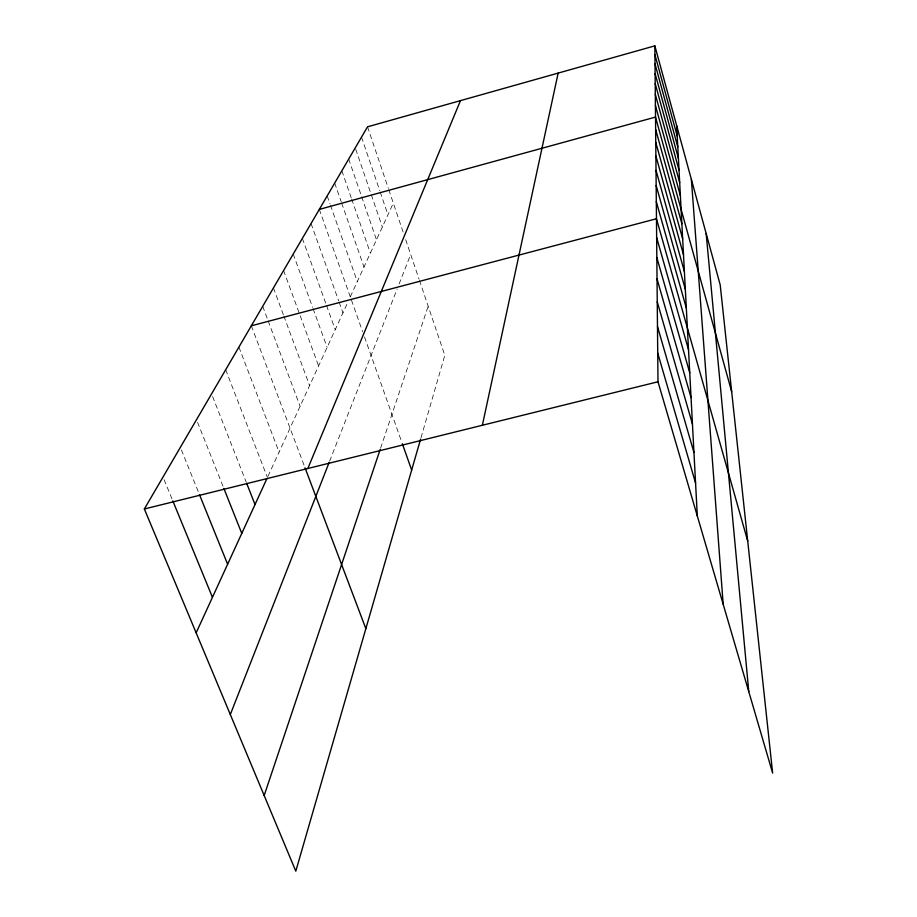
<?xml version="1.0" encoding="UTF-8"?>
<svg xmlns="http://www.w3.org/2000/svg" width="917" height="917" viewBox="0 0 917 917"><rect width="100%" height="100%" fill="white"/><g stroke="black" fill="none" stroke-linecap="round" stroke-linejoin="round"><path stroke-width="0.69" stroke-dasharray="4.58 3.44" d="M420.983 437.799L444.802 355.36L419.482 280.476M380.601 448.172L428.182 306.209M329.627 461.194L397.13 289.027M399.09 284.029L410.69 254.456M268.005 476.221L347.474 303.011M350.305 296.844L393.324 203.093M164.109 479.683L172.258 499.501M181.417 449.983L198.943 493.323M197.556 422.347L223.347 487.122M212.618 396.557L246.111 481.872M225.685 369.734L267.42 477.493M238.913 347.084L279.077 452.081M251.338 325.799L304.524 466.444M262.709 306.335L267.695 319.655M268.188 320.996L300.088 406.288M273.449 287.938L283.353 314.691M283.846 316.033L309.591 385.576M283.605 270.538L318.589 365.963M293.234 254.055L312.605 307.367M313.087 308.697L327.128 347.348M302.381 238.409L326.062 304.169M326.544 305.51L335.244 329.673M311.058 223.542L338.671 300.856M339.152 302.197L342.958 312.857M319.322 209.397L362.628 331.656M364.507 336.952L401.864 442.384M327.186 195.917L330.017 203.952M330.487 205.293L357.309 281.588M334.694 183.068L341.204 201.717M341.663 203.058L363.992 267.007M341.858 170.803L351.211 197.785M351.681 199.127L370.376 253.092M348.701 159.077L361.206 195.39M361.665 196.731L376.486 239.773M355.716 149.196L370.858 193.476M371.316 194.817L382.343 227.026M361.527 137.114L379.741 190.69M380.2 192.031L387.948 214.807M367.534 126.821L388.35 188.375M388.797 189.704L403.411 232.941M405.692 239.669L419.046 279.181"/><path stroke-width="1.38" d="M482.365 425.27L558.155 73.108M420.594 439.163L295.801 871.15L144.359 508.981L367.534 126.821L654.853 45.85L720.2 284.889L772.641 773.111L657.993 381.77L654.853 45.85M264.176 795.497L380.165 449.456M230.316 714.526L329.123 462.5M307.837 468.495L460.483 100.629M196.146 632.833L266.836 478.777M319.322 209.397L655.517 117.078L731.674 391.719M251.338 325.799L656.469 218.75L747.71 541.053M144.359 508.981L657.993 381.77M172.797 500.831L212.446 597.311M199.47 494.641L227.622 564.253M223.874 488.452L241.779 533.396M246.639 483.213L255.018 504.533M305.006 467.75L365.849 628.661M402.334 443.702L411.664 470.066M657.718 353.068L695.567 483.053M657.248 301.853L692.45 424.09M657.478 326.498L693.951 452.505M657.031 278.906L691.051 397.6M656.641 237.503L688.518 349.664M656.824 257.505L689.744 372.841M656.159 185.521L685.32 289.256M656.308 201.637L686.317 308.02M655.884 155.913L683.497 254.731M656.01 170.298L684.391 271.524M655.632 129.354L681.858 223.702M655.747 142.284L682.661 238.821M655.208 83.699L679.027 170.195M655.3 94.291L679.692 182.632M655.403 105.409L680.38 195.665M654.933 54.688L677.227 136.106M655.025 63.926L677.801 146.972M655.105 73.589L678.408 158.32M706.159 233.537L748.776 691.659M691.372 179.434L723.181 604.314M676.677 125.698L697.31 515.996"/></g></svg>
